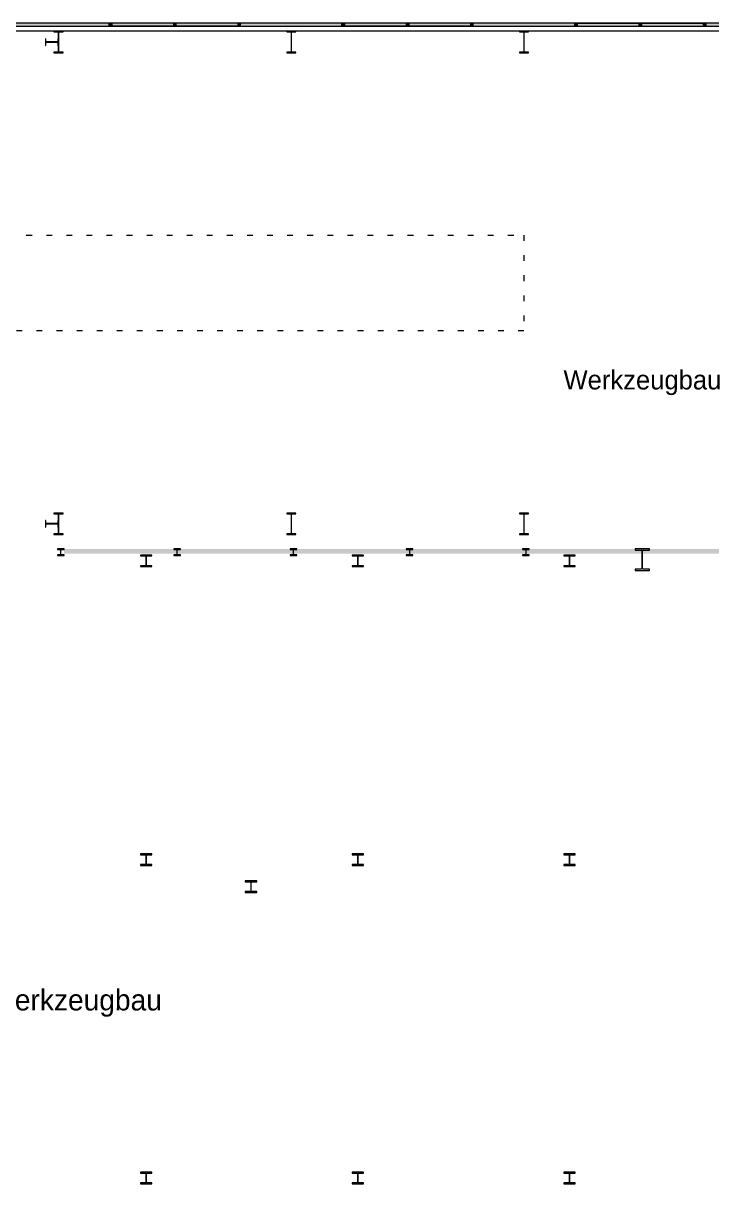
# Model space of a CAD drawing. Header units: inches. Extents: x 47334 to 154394, y 34687 to 85162.
# Drawn here: x 118270 to 132681, y 60887 to 85162 of the extents above; entities that cross this region are included whole.
import ezdxf

# ---------------------------------------------------------------- set-up
doc = ezdxf.new("R2010")
doc.units = ezdxf.units.IN
doc.header["$LTSCALE"] = 300
doc.header["$MEASUREMENT"] = 0
doc.linetypes.add('Punktlinie', pattern=[1.4, 0.4, -1])
doc.linetypes.add('Wipeout_Contour', pattern=[1.01, 0.01, -1])
doc.layers.add('Grundebene', color=7, linetype='Continuous')
doc.styles.add('ARIAL', font='arial.ttf', dxfattribs={"height": 0.2})

# ---------------------------------------------------------------- blocks, each defined once
blk = doc.blocks.new('Color_Area-159A')
at = {"layer": 'Grundebene', "true_color": 0xffffff, "transparency": 33554687}
blk.add_hatch(color=7, dxfattribs=at).paths.add_polyline_path([(122819, 85102), (122819, 85162), (122759, 85162), (122759, 85102)], flags=0)
at = {"layer": 'Grundebene', "color": 18, "linetype": 'Wipeout_Contour', "lineweight": 13, "true_color": 0x000000}
for p, q in [((122819, 85162), (122759, 85162)), ((122759, 85162), (122759, 85102)), ((122759, 85102), (122819, 85102)), ((122819, 85102), (122819, 85162))]:
    blk.add_line(p, q, dxfattribs=at)
blk = doc.blocks.new('Color_Area-15A0')
at = {"layer": 'Grundebene', "true_color": 0xffffff, "transparency": 33554687}
blk.add_hatch(color=7, dxfattribs=at).paths.add_polyline_path([(120069, 85162), (120069, 85102), (120129, 85102), (120129, 85162)], flags=0)
at = {"layer": 'Grundebene', "color": 18, "linetype": 'Wipeout_Contour', "lineweight": 13, "true_color": 0x000000}
for p, q in [((120069, 85162), (120069, 85102)), ((120129, 85162), (120069, 85162)), ((120069, 85102), (120129, 85102)), ((120129, 85102), (120129, 85162))]:
    blk.add_line(p, q, dxfattribs=at)
blk = doc.blocks.new('Color_Area-15A6')
at = {"layer": 'Grundebene', "true_color": 0xffffff, "transparency": 33554687}
blk.add_hatch(color=7, dxfattribs=at).paths.add_polyline_path([(121474, 85102), (122759, 85102), (122759, 85162), (121474, 85162)], flags=0)
at = {"layer": 'Grundebene', "color": 18, "linetype": 'Wipeout_Contour', "lineweight": 13, "true_color": 0x000000}
for p, q in [((122759, 85162), (121474, 85162)), ((121474, 85162), (121474, 85102)), ((121474, 85102), (122759, 85102)), ((122759, 85102), (122759, 85162))]:
    blk.add_line(p, q, dxfattribs=at)
blk = doc.blocks.new('Color_Area-15AC')
at = {"layer": 'Grundebene', "true_color": 0xffffff, "transparency": 33554687}
blk.add_hatch(color=7, dxfattribs=at).paths.add_polyline_path([(121444, 85102), (121474, 85102), (121474, 85162), (121444, 85162)], flags=0)
at = {"layer": 'Grundebene', "color": 18, "linetype": 'Wipeout_Contour', "lineweight": 13, "true_color": 0x000000}
for p, q in [((121474, 85162), (121444, 85162)), ((121444, 85162), (121444, 85102)), ((121444, 85102), (121474, 85102)), ((121474, 85102), (121474, 85162))]:
    blk.add_line(p, q, dxfattribs=at)
blk = doc.blocks.new('Color_Area-15B2')
at = {"layer": 'Grundebene', "true_color": 0xffffff, "transparency": 33554687}
blk.add_hatch(color=7, dxfattribs=at).paths.add_polyline_path([(120129, 85102), (121414, 85102), (121414, 85162), (120129, 85162)], flags=0)
at = {"layer": 'Grundebene', "color": 18, "linetype": 'Wipeout_Contour', "lineweight": 13, "true_color": 0x000000}
for p, q in [((121414, 85162), (120129, 85162)), ((120129, 85162), (120129, 85102)), ((120129, 85102), (121414, 85102)), ((121414, 85102), (121414, 85162))]:
    blk.add_line(p, q, dxfattribs=at)
blk = doc.blocks.new('Color_Area-15B8')
at = {"layer": 'Grundebene', "true_color": 0xffffff, "transparency": 33554687}
blk.add_hatch(color=7, dxfattribs=at).paths.add_polyline_path([(121414, 85102), (121444, 85102), (121444, 85162), (121414, 85162)], flags=0)
at = {"layer": 'Grundebene', "color": 18, "linetype": 'Wipeout_Contour', "lineweight": 13, "true_color": 0x000000}
for p, q in [((121444, 85162), (121414, 85162)), ((121414, 85162), (121414, 85102)), ((121414, 85102), (121444, 85102)), ((121444, 85102), (121444, 85162))]:
    blk.add_line(p, q, dxfattribs=at)
blk = doc.blocks.new('Color_Area-15D4')
at = {"layer": 'Grundebene', "true_color": 0xffffff, "transparency": 33554687}
blk.add_hatch(color=7, dxfattribs=at).paths.add_polyline_path([(127689, 85102), (127689, 85162), (127629, 85162), (127629, 85102)], flags=0)
at = {"layer": 'Grundebene', "color": 18, "linetype": 'Wipeout_Contour', "lineweight": 13, "true_color": 0x000000}
for p, q in [((127689, 85162), (127629, 85162)), ((127629, 85162), (127629, 85102)), ((127629, 85102), (127689, 85102)), ((127689, 85102), (127689, 85162))]:
    blk.add_line(p, q, dxfattribs=at)
blk = doc.blocks.new('Color_Area-15DA')
at = {"layer": 'Grundebene', "true_color": 0xffffff, "transparency": 33554687}
blk.add_hatch(color=7, dxfattribs=at).paths.add_polyline_path([(124939, 85162), (124939, 85102), (124999, 85102), (124999, 85162)], flags=0)
at = {"layer": 'Grundebene', "color": 18, "linetype": 'Wipeout_Contour', "lineweight": 13, "true_color": 0x000000}
for p, q in [((124939, 85162), (124939, 85102)), ((124999, 85162), (124939, 85162)), ((124939, 85102), (124999, 85102)), ((124999, 85102), (124999, 85162))]:
    blk.add_line(p, q, dxfattribs=at)
blk = doc.blocks.new('Color_Area-15E0')
at = {"layer": 'Grundebene', "true_color": 0xffffff, "transparency": 33554687}
blk.add_hatch(color=7, dxfattribs=at).paths.add_polyline_path([(126344, 85102), (127629, 85102), (127629, 85162), (126344, 85162)], flags=0)
at = {"layer": 'Grundebene', "color": 18, "linetype": 'Wipeout_Contour', "lineweight": 13, "true_color": 0x000000}
for p, q in [((127629, 85162), (126344, 85162)), ((126344, 85162), (126344, 85102)), ((126344, 85102), (127629, 85102)), ((127629, 85102), (127629, 85162))]:
    blk.add_line(p, q, dxfattribs=at)
blk = doc.blocks.new('Color_Area-15E6')
at = {"layer": 'Grundebene', "true_color": 0xffffff, "transparency": 33554687}
blk.add_hatch(color=7, dxfattribs=at).paths.add_polyline_path([(126314, 85102), (126344, 85102), (126344, 85162), (126314, 85162)], flags=0)
at = {"layer": 'Grundebene', "color": 18, "linetype": 'Wipeout_Contour', "lineweight": 13, "true_color": 0x000000}
for p, q in [((126344, 85162), (126314, 85162)), ((126314, 85162), (126314, 85102)), ((126314, 85102), (126344, 85102)), ((126344, 85102), (126344, 85162))]:
    blk.add_line(p, q, dxfattribs=at)
blk = doc.blocks.new('Color_Area-15EC')
at = {"layer": 'Grundebene', "true_color": 0xffffff, "transparency": 33554687}
blk.add_hatch(color=7, dxfattribs=at).paths.add_polyline_path([(124999, 85102), (126284, 85102), (126284, 85162), (124999, 85162)], flags=0)
at = {"layer": 'Grundebene', "color": 18, "linetype": 'Wipeout_Contour', "lineweight": 13, "true_color": 0x000000}
for p, q in [((126284, 85162), (124999, 85162)), ((124999, 85162), (124999, 85102)), ((124999, 85102), (126284, 85102)), ((126284, 85102), (126284, 85162))]:
    blk.add_line(p, q, dxfattribs=at)
blk = doc.blocks.new('Color_Area-15F2')
at = {"layer": 'Grundebene', "true_color": 0xffffff, "transparency": 33554687}
blk.add_hatch(color=7, dxfattribs=at).paths.add_polyline_path([(126284, 85102), (126314, 85102), (126314, 85162), (126284, 85162)], flags=0)
at = {"layer": 'Grundebene', "color": 18, "linetype": 'Wipeout_Contour', "lineweight": 13, "true_color": 0x000000}
for p, q in [((126314, 85162), (126284, 85162)), ((126284, 85162), (126284, 85102)), ((126284, 85102), (126314, 85102)), ((126314, 85102), (126314, 85162))]:
    blk.add_line(p, q, dxfattribs=at)
blk = doc.blocks.new('Color_Area-160E')
at = {"layer": 'Grundebene', "true_color": 0xffffff, "transparency": 33554687}
blk.add_hatch(color=7, dxfattribs=at).paths.add_polyline_path([(129809, 85162), (129809, 85102), (129869, 85102), (129869, 85162)], flags=0)
at = {"layer": 'Grundebene', "color": 18, "linetype": 'Wipeout_Contour', "lineweight": 13, "true_color": 0x000000}
for p, q in [((129809, 85162), (129809, 85102)), ((129869, 85162), (129809, 85162)), ((129809, 85102), (129869, 85102)), ((129869, 85102), (129869, 85162))]:
    blk.add_line(p, q, dxfattribs=at)
blk = doc.blocks.new('Color_Area-1614')
at = {"layer": 'Grundebene', "true_color": 0xffffff, "transparency": 33554687}
blk.add_hatch(color=7, dxfattribs=at).paths.add_polyline_path([(132559, 85102), (132559, 85162), (132499, 85162), (132499, 85102)], flags=0)
at = {"layer": 'Grundebene', "color": 18, "linetype": 'Wipeout_Contour', "lineweight": 13, "true_color": 0x000000}
for p, q in [((132559, 85162), (132499, 85162)), ((132499, 85162), (132499, 85102)), ((132499, 85102), (132559, 85102)), ((132559, 85102), (132559, 85162))]:
    blk.add_line(p, q, dxfattribs=at)
blk = doc.blocks.new('Color_Area-161A')
at = {"layer": 'Grundebene', "true_color": 0xffffff, "transparency": 33554687}
blk.add_hatch(color=7, dxfattribs=at).paths.add_polyline_path([(131154, 85162), (129869, 85162), (129869, 85102), (131154, 85102)], flags=0)
at = {"layer": 'Grundebene', "color": 18, "linetype": 'Wipeout_Contour', "lineweight": 13, "true_color": 0x000000}
for p, q in [((131154, 85162), (129869, 85162)), ((129869, 85162), (129869, 85102)), ((129869, 85102), (131154, 85102)), ((131154, 85102), (131154, 85162))]:
    blk.add_line(p, q, dxfattribs=at)
blk = doc.blocks.new('Color_Area-1620')
at = {"layer": 'Grundebene', "true_color": 0xffffff, "transparency": 33554687}
blk.add_hatch(color=7, dxfattribs=at).paths.add_polyline_path([(131184, 85162), (131154, 85162), (131154, 85102), (131184, 85102)], flags=0)
at = {"layer": 'Grundebene', "color": 18, "linetype": 'Wipeout_Contour', "lineweight": 13, "true_color": 0x000000}
for p, q in [((131184, 85162), (131154, 85162)), ((131154, 85162), (131154, 85102)), ((131154, 85102), (131184, 85102)), ((131184, 85102), (131184, 85162))]:
    blk.add_line(p, q, dxfattribs=at)
blk = doc.blocks.new('Color_Area-1626')
at = {"layer": 'Grundebene', "true_color": 0xffffff, "transparency": 33554687}
blk.add_hatch(color=7, dxfattribs=at).paths.add_polyline_path([(132499, 85162), (131214, 85162), (131214, 85102), (132499, 85102)], flags=0)
at = {"layer": 'Grundebene', "color": 18, "linetype": 'Wipeout_Contour', "lineweight": 13, "true_color": 0x000000}
for p, q in [((132499, 85162), (131214, 85162)), ((131214, 85162), (131214, 85102)), ((131214, 85102), (132499, 85102)), ((132499, 85102), (132499, 85162))]:
    blk.add_line(p, q, dxfattribs=at)
blk = doc.blocks.new('Color_Area-162C')
at = {"layer": 'Grundebene', "true_color": 0xffffff, "transparency": 33554687}
blk.add_hatch(color=7, dxfattribs=at).paths.add_polyline_path([(131214, 85162), (131184, 85162), (131184, 85102), (131214, 85102)], flags=0)
at = {"layer": 'Grundebene', "color": 18, "linetype": 'Wipeout_Contour', "lineweight": 13, "true_color": 0x000000}
for p, q in [((131214, 85162), (131184, 85162)), ((131184, 85162), (131184, 85102)), ((131184, 85102), (131214, 85102)), ((131214, 85102), (131214, 85162))]:
    blk.add_line(p, q, dxfattribs=at)

msp = doc.modelspace()

# ---------------------------------------------------------------- hatches: boundary and pattern name
at = {"layer": 'Grundebene', "true_color": 0x000000, "transparency": 33554687}
for points in [[(117949, 85102), (117949, 85162), (120069, 85162), (120069, 85102)], [(122819, 85102), (122819, 85162), (124939, 85162), (124939, 85102)], [(127689, 85102), (127689, 85162), (129809, 85162), (129809, 85102)], [(132559, 85102), (132559, 85162), (134679, 85162), (134679, 85102)]]:
    msp.add_hatch(color=18, dxfattribs=at).paths.add_polyline_path(points, flags=0)
h = msp.add_hatch(color=18, dxfattribs=at)
h.paths.add_polyline_path([(150761, 74067), (153404, 74067), (153404, 74167), (150761, 74167)], flags=0)
h.paths.add_polyline_path([(148187, 74167), (138594, 74167), (138594, 74067), (148187, 74067)], flags=0)
h.paths.add_polyline_path([(136021, 74067), (136021, 74167), (119127, 74167), (119127, 74067)], flags=0)
h.paths.add_polyline_path([(116554, 74167), (116464, 74167), (116464, 74067), (116554, 74067)], flags=0)

# ---------------------------------------------------------------- linework, layer by layer
at = {"layer": 'Grundebene', "color": 18, "linetype": 'Continuous', "lineweight": 13, "true_color": 0x000000}
for p, q in [((153274, 84992), (109094, 84992)), ((120069, 85162), (117949, 85162)), ((117949, 85102), (120069, 85102)), ((118914, 84992), (118914, 84978)), ((119104, 84992), (118914, 84992)), ((118914, 84978), (118996, 84978)), ((119005, 84969), (119005, 84565)), ((119014, 84565), (119014, 84969)), ((119023, 84978), (119104, 84978)), ((119104, 84978), (119104, 84992)), ((120069, 85102), (120069, 85162)), ((122819, 85162), (120069, 85162)), ((120129, 85162), (120069, 85162)), ((120069, 85102), (120069, 85162)), ((122819, 85102), (120069, 85102)), ((120069, 85102), (120129, 85102)), ((120129, 85102), (120129, 85162)), ((121414, 85162), (120129, 85162)), ((120129, 85102), (121414, 85102)), ((121444, 85162), (121414, 85162)), ((121414, 85162), (121414, 85102)), ((121414, 85102), (121444, 85102)), ((121474, 85162), (121444, 85162)), ((121444, 85162), (121444, 85102)), ((121444, 85102), (121444, 85162)), ((121444, 85102), (121474, 85102)), ((122759, 85162), (121474, 85162)), ((121474, 85102), (121474, 85162)), ((121474, 85102), (122759, 85102)), ((122819, 85162), (122759, 85162)), ((122759, 85162), (122759, 85102)), ((122759, 85102), (122819, 85102)), ((122819, 85102), (122819, 85162)), ((124939, 85162), (122819, 85162)), ((122819, 85102), (122819, 85162)), ((122819, 85102), (124939, 85102)), ((123784, 84992), (123784, 84978)), ((123974, 84992), (123784, 84992)), ((123784, 84978), (123866, 84978)), ((123875, 84969), (123875, 84565)), ((123884, 84565), (123884, 84969)), ((123893, 84978), (123974, 84978)), ((123974, 84978), (123974, 84992)), ((124939, 85102), (124939, 85162)), ((127689, 85162), (124939, 85162)), ((124999, 85162), (124939, 85162)), ((124939, 85102), (124939, 85162)), ((127689, 85102), (124939, 85102)), ((124939, 85102), (124999, 85102)), ((124999, 85102), (124999, 85162)), ((126284, 85162), (124999, 85162)), ((124999, 85102), (126284, 85102)), ((126314, 85162), (126284, 85162)), ((126284, 85162), (126284, 85102)), ((126284, 85102), (126314, 85102)), ((126344, 85162), (126314, 85162)), ((126314, 85162), (126314, 85102)), ((126314, 85102), (126314, 85162)), ((126314, 85102), (126344, 85102)), ((127629, 85162), (126344, 85162)), ((126344, 85102), (126344, 85162)), ((126344, 85102), (127629, 85102)), ((127689, 85162), (127629, 85162)), ((127629, 85162), (127629, 85102)), ((127629, 85102), (127689, 85102)), ((127689, 85102), (127689, 85162)), ((129809, 85162), (127689, 85162)), ((127689, 85102), (127689, 85162)), ((127689, 85102), (129809, 85102)), ((128654, 84992), (128654, 84978)), ((128844, 84992), (128654, 84992)), ((128654, 84978), (128736, 84978)), ((128745, 84969), (128745, 84565)), ((128754, 84565), (128754, 84969)), ((128763, 84978), (128844, 84978)), ((128844, 84978), (128844, 84992)), ((129809, 85162), (129809, 85102)), ((129809, 85162), (132559, 85162)), ((129869, 85162), (129809, 85162)), ((129809, 85162), (129809, 85102)), ((129809, 85102), (132559, 85102)), ((129809, 85102), (129869, 85102)), ((129869, 85102), (129869, 85162)), ((131154, 85162), (129869, 85162)), ((129869, 85102), (131154, 85102)), ((131154, 85162), (131154, 85102)), ((131184, 85162), (131154, 85162)), ((131154, 85102), (131184, 85102)), ((131184, 85102), (131184, 85162)), ((131184, 85162), (131184, 85102)), ((131214, 85162), (131184, 85162)), ((131184, 85102), (131214, 85102)), ((132499, 85162), (131214, 85162)), ((131214, 85102), (131214, 85162)), ((131214, 85102), (132499, 85102)), ((132559, 85162), (132499, 85162)), ((132499, 85162), (132499, 85102)), ((132499, 85102), (132559, 85102)), ((132559, 85162), (132559, 85102)), ((134679, 85162), (132559, 85162)), ((132559, 85162), (132559, 85102)), ((132559, 85102), (134679, 85102)), ((118745, 84834), (118735, 84834)), ((118735, 84834), (118735, 84699)), ((118745, 84776), (118745, 84834)), ((118745, 84699), (118745, 84758)), ((118989, 84770), (118751, 84770)), ((118751, 84764), (118989, 84764)), ((119005, 84834), (118995, 84834)), ((118995, 84834), (118995, 84776)), ((118995, 84758), (118995, 84699)), ((119005, 84699), (119005, 84834)), ((118735, 84699), (118745, 84699)), ((118996, 84556), (118914, 84556)), ((118914, 84556), (118914, 84542)), ((118914, 84542), (119104, 84542)), ((118995, 84699), (119005, 84699)), ((119104, 84556), (119023, 84556)), ((119104, 84542), (119104, 84556)), ((123866, 84556), (123784, 84556)), ((123784, 84556), (123784, 84542)), ((123784, 84542), (123974, 84542)), ((123974, 84556), (123893, 84556)), ((123974, 84542), (123974, 84556)), ((128736, 84556), (128654, 84556)), ((128654, 84556), (128654, 84542)), ((128654, 84542), (128844, 84542)), ((128844, 84556), (128763, 84556)), ((128844, 84542), (128844, 84556)), ((118914, 74917), (118914, 74903)), ((119104, 74917), (118914, 74917)), ((118914, 74903), (118996, 74903)), ((119005, 74894), (119005, 74490)), ((119014, 74490), (119014, 74894)), ((119023, 74903), (119104, 74903)), ((119104, 74903), (119104, 74917)), ((123784, 74917), (123784, 74903)), ((123974, 74917), (123784, 74917)), ((123784, 74903), (123866, 74903)), ((123875, 74894), (123875, 74490)), ((123884, 74490), (123884, 74894)), ((123893, 74903), (123974, 74903)), ((123974, 74903), (123974, 74917)), ((128654, 74917), (128654, 74903)), ((128844, 74917), (128654, 74917)), ((128654, 74903), (128736, 74903)), ((128745, 74894), (128745, 74490)), ((128754, 74490), (128754, 74894)), ((128763, 74903), (128844, 74903)), ((128844, 74903), (128844, 74917)), ((118745, 74759), (118735, 74759)), ((118735, 74759), (118735, 74624)), ((118735, 74624), (118745, 74624)), ((118745, 74701), (118745, 74759)), ((118745, 74624), (118745, 74683)), ((118989, 74695), (118751, 74695)), ((118751, 74689), (118989, 74689)), ((119005, 74759), (118995, 74759)), ((118995, 74759), (118995, 74701)), ((118995, 74683), (118995, 74624)), ((118995, 74624), (119005, 74624)), ((119005, 74624), (119005, 74759)), ((118996, 74481), (118914, 74481)), ((118914, 74481), (118914, 74467)), ((118914, 74467), (119104, 74467)), ((119104, 74481), (119023, 74481)), ((119104, 74467), (119104, 74481)), ((123866, 74481), (123784, 74481)), ((123784, 74481), (123784, 74467)), ((123784, 74467), (123974, 74467)), ((123974, 74481), (123893, 74481)), ((123974, 74467), (123974, 74481)), ((128736, 74481), (128654, 74481)), ((128654, 74481), (128654, 74467)), ((128654, 74467), (128844, 74467)), ((128844, 74481), (128763, 74481)), ((128844, 74467), (128844, 74481)), ((118987, 74167), (118987, 74155)), ((119127, 74167), (118987, 74167)), ((118987, 74155), (119047, 74155)), ((119054, 74148), (119054, 74046)), ((119061, 74046), (119061, 74148)), ((119068, 74155), (119127, 74155)), ((119127, 74155), (119127, 74167)), ((121421, 74167), (121421, 74155)), ((121561, 74167), (121421, 74167)), ((121421, 74155), (121480, 74155)), ((121487, 74148), (121487, 74046)), ((121494, 74046), (121494, 74148)), ((121501, 74155), (121561, 74155)), ((121561, 74155), (121561, 74167)), ((123854, 74167), (123854, 74155)), ((123994, 74167), (123854, 74167)), ((123854, 74155), (123914, 74155)), ((123921, 74148), (123921, 74046)), ((123928, 74046), (123928, 74148)), ((123935, 74155), (123994, 74155)), ((123994, 74155), (123994, 74167)), ((126287, 74167), (126287, 74155)), ((126427, 74167), (126287, 74167)), ((126287, 74155), (126347, 74155)), ((126354, 74148), (126354, 74046)), ((126361, 74046), (126361, 74148)), ((126368, 74155), (126427, 74155)), ((126427, 74155), (126427, 74167)), ((128721, 74167), (128721, 74155)), ((128861, 74167), (128721, 74167)), ((128721, 74155), (128780, 74155)), ((128787, 74148), (128787, 74046)), ((128794, 74046), (128794, 74148)), ((128801, 74155), (128861, 74155)), ((128861, 74155), (128861, 74167)), ((131074, 74167), (131074, 74141)), ((131374, 74167), (131074, 74167)), ((131074, 74141), (131203, 74141)), ((131217, 74127), (131217, 73757)), ((131231, 73757), (131231, 74127)), ((131245, 74141), (131374, 74141)), ((131374, 74141), (131374, 74167)), ((119047, 74039), (118987, 74039)), ((118987, 74039), (118987, 74027)), ((118987, 74027), (119127, 74027)), ((119127, 74039), (119068, 74039)), ((119127, 74027), (119127, 74039)), ((120724, 74037), (120724, 74020)), ((120964, 74037), (120724, 74037)), ((120724, 74020), (120829, 74020)), ((120829, 73814), (120724, 73814)), ((120724, 73814), (120724, 73797)), ((120724, 73797), (120964, 73797)), ((120839, 74010), (120839, 73824)), ((120849, 73824), (120849, 74010)), ((120859, 74020), (120964, 74020)), ((120964, 73814), (120859, 73814)), ((120964, 74020), (120964, 74037)), ((120964, 73797), (120964, 73814)), ((121480, 74039), (121421, 74039)), ((121421, 74039), (121421, 74027)), ((121421, 74027), (121561, 74027)), ((121561, 74039), (121501, 74039)), ((121561, 74027), (121561, 74039)), ((123914, 74039), (123854, 74039)), ((123854, 74039), (123854, 74027)), ((123854, 74027), (123994, 74027)), ((123994, 74039), (123935, 74039)), ((123994, 74027), (123994, 74039)), ((125154, 74037), (125154, 74020)), ((125394, 74037), (125154, 74037)), ((125154, 74020), (125259, 74020)), ((125259, 73814), (125154, 73814)), ((125154, 73814), (125154, 73797)), ((125154, 73797), (125394, 73797)), ((125269, 74010), (125269, 73824)), ((125279, 73824), (125279, 74010)), ((125289, 74020), (125394, 74020)), ((125394, 73814), (125289, 73814)), ((125394, 74020), (125394, 74037)), ((125394, 73797), (125394, 73814)), ((126347, 74039), (126287, 74039)), ((126287, 74039), (126287, 74027)), ((126287, 74027), (126427, 74027)), ((126427, 74039), (126368, 74039)), ((126427, 74027), (126427, 74039)), ((128780, 74039), (128721, 74039)), ((128721, 74039), (128721, 74027)), ((128721, 74027), (128861, 74027)), ((128861, 74039), (128801, 74039)), ((128861, 74027), (128861, 74039)), ((129584, 74037), (129584, 74020)), ((129824, 74037), (129584, 74037)), ((129584, 74020), (129689, 74020)), ((129689, 73814), (129584, 73814)), ((129584, 73814), (129584, 73797)), ((129584, 73797), (129824, 73797)), ((129699, 74010), (129699, 73824)), ((129709, 73824), (129709, 74010)), ((129719, 74020), (129824, 74020)), ((129824, 73814), (129719, 73814)), ((129824, 74020), (129824, 74037)), ((129824, 73797), (129824, 73814)), ((131203, 73743), (131074, 73743)), ((131074, 73743), (131074, 73717)), ((131074, 73717), (131374, 73717)), ((131374, 73743), (131245, 73743)), ((131374, 73717), (131374, 73743)), ((120724, 67787), (120724, 67770)), ((120964, 67787), (120724, 67787)), ((120724, 67770), (120829, 67770)), ((120839, 67760), (120839, 67574)), ((120849, 67574), (120849, 67760)), ((120859, 67770), (120964, 67770)), ((120964, 67770), (120964, 67787)), ((125154, 67787), (125154, 67770)), ((125394, 67787), (125154, 67787)), ((125154, 67770), (125259, 67770)), ((125269, 67760), (125269, 67574)), ((125279, 67574), (125279, 67760)), ((125289, 67770), (125394, 67770)), ((125394, 67770), (125394, 67787)), ((129584, 67787), (129584, 67770)), ((129824, 67787), (129584, 67787)), ((129584, 67770), (129689, 67770)), ((129699, 67760), (129699, 67574)), ((129709, 67574), (129709, 67760)), ((129719, 67770), (129824, 67770)), ((129824, 67770), (129824, 67787)), ((120829, 67564), (120724, 67564)), ((120724, 67564), (120724, 67547)), ((120724, 67547), (120964, 67547)), ((120964, 67564), (120859, 67564)), ((120964, 67547), (120964, 67564)), ((125259, 67564), (125154, 67564)), ((125154, 67564), (125154, 67547)), ((125154, 67547), (125394, 67547)), ((125394, 67564), (125289, 67564)), ((125394, 67547), (125394, 67564)), ((129689, 67564), (129584, 67564)), ((129584, 67564), (129584, 67547)), ((129584, 67547), (129824, 67547)), ((129824, 67564), (129719, 67564)), ((129824, 67547), (129824, 67564)), ((122916, 67222), (122916, 67205)), ((123156, 67222), (122916, 67222)), ((122916, 67205), (123021, 67205)), ((123031, 67195), (123031, 67009)), ((123041, 67009), (123041, 67195)), ((123051, 67205), (123156, 67205)), ((123156, 67205), (123156, 67222)), ((123021, 66999), (122916, 66999)), ((122916, 66999), (122916, 66982)), ((122916, 66982), (123156, 66982)), ((123156, 66999), (123051, 66999)), ((123156, 66982), (123156, 66999)), ((120724, 61127), (120724, 61110)), ((120964, 61127), (120724, 61127)), ((120724, 61110), (120829, 61110)), ((120839, 61100), (120839, 60914)), ((120849, 60914), (120849, 61100)), ((120859, 61110), (120964, 61110)), ((120964, 61110), (120964, 61127)), ((125154, 61127), (125154, 61110)), ((125394, 61127), (125154, 61127)), ((125154, 61110), (125259, 61110)), ((125269, 61100), (125269, 60914)), ((125279, 60914), (125279, 61100)), ((125289, 61110), (125394, 61110)), ((125394, 61110), (125394, 61127)), ((129584, 61127), (129584, 61110)), ((129824, 61127), (129584, 61127)), ((129584, 61110), (129689, 61110)), ((129699, 61100), (129699, 60914)), ((129709, 60914), (129709, 61100)), ((129719, 61110), (129824, 61110)), ((129824, 61110), (129824, 61127)), ((120829, 60904), (120724, 60904)), ((120724, 60904), (120724, 60887)), ((120724, 60887), (120964, 60887)), ((120964, 60904), (120859, 60904)), ((120964, 60887), (120964, 60904)), ((125259, 60904), (125154, 60904)), ((125154, 60904), (125154, 60887)), ((125154, 60887), (125394, 60887)), ((125394, 60904), (125289, 60904)), ((125394, 60887), (125394, 60904)), ((129689, 60904), (129584, 60904)), ((129584, 60904), (129584, 60887)), ((129584, 60887), (129824, 60887)), ((129824, 60904), (129719, 60904)), ((129824, 60887), (129824, 60904))]:
    msp.add_line(p, q, dxfattribs=at)
at = {"layer": 'Grundebene', "color": 18, "linetype": 'Punktlinie', "lineweight": 13, "true_color": 0x000000}
for p, q in [((114135, 80729), (128749, 80729)), ((128749, 80729), (128749, 78729)), ((128749, 78729), (114135, 78729))]:
    msp.add_line(p, q, dxfattribs=at)
at = {"layer": 'Grundebene', "color": 18, "linetype": 'Wipeout_Contour', "lineweight": 13, "true_color": 0x000000}
for points in [[(120069, 85102), (120129, 85102), (120129, 85162), (120069, 85162), (120069, 85102)], [(121414, 85102), (121414, 85162), (120129, 85162), (120129, 85102), (121414, 85102)], [(121444, 85102), (121444, 85162), (121414, 85162), (121414, 85102), (121444, 85102)], [(121474, 85102), (121474, 85162), (121444, 85162), (121444, 85102), (121474, 85102)], [(122759, 85102), (122759, 85162), (121474, 85162), (121474, 85102), (122759, 85102)], [(122819, 85162), (122759, 85162), (122759, 85102), (122819, 85102), (122819, 85162)], [(124939, 85102), (124999, 85102), (124999, 85162), (124939, 85162), (124939, 85102)], [(126284, 85102), (126284, 85162), (124999, 85162), (124999, 85102), (126284, 85102)], [(126314, 85102), (126314, 85162), (126284, 85162), (126284, 85102), (126314, 85102)], [(126344, 85102), (126344, 85162), (126314, 85162), (126314, 85102), (126344, 85102)], [(127629, 85102), (127629, 85162), (126344, 85162), (126344, 85102), (127629, 85102)], [(127689, 85162), (127629, 85162), (127629, 85102), (127689, 85102), (127689, 85162)], [(129809, 85102), (129869, 85102), (129869, 85162), (129809, 85162), (129809, 85102)], [(129869, 85162), (129869, 85102), (131154, 85102), (131154, 85162), (129869, 85162)], [(131154, 85162), (131154, 85102), (131184, 85102), (131184, 85162), (131154, 85162)], [(131184, 85162), (131184, 85102), (131214, 85102), (131214, 85162), (131184, 85162)], [(131214, 85162), (131214, 85102), (132499, 85102), (132499, 85162), (131214, 85162)], [(132559, 85162), (132499, 85162), (132499, 85102), (132559, 85102), (132559, 85162)]]:
    msp.add_lwpolyline(points, dxfattribs=at)
at = {"layer": 'Grundebene', "color": 18, "linetype": 'Continuous', "lineweight": 13, "true_color": 0x000000}
for centre, radius, start, end in [((118996, 84969), 9, 0, 90), ((119023, 84969), 9, 90, 180), ((123866, 84969), 9, 0, 90), ((123893, 84969), 9, 90, 180), ((128736, 84969), 9, 0, 90), ((128763, 84969), 9, 90, 180), ((118751, 84776), 6, 180, 270), ((118751, 84758), 6, 90, 180), ((118989, 84776), 6, 270, 0), ((118989, 84758), 6, 360, 90), ((118996, 84565), 9, 270, 0), ((119023, 84565), 9, 180, 270), ((123866, 84565), 9, 270, 0), ((123893, 84565), 9, 180, 270), ((128736, 84565), 9, 270, 0), ((128763, 84565), 9, 180, 270), ((118996, 74894), 9, 0, 90), ((119023, 74894), 9, 90, 180), ((123866, 74894), 9, 0, 90), ((123893, 74894), 9, 90, 180), ((128736, 74894), 9, 0, 90), ((128763, 74894), 9, 90, 180), ((118751, 74701), 6, 180, 270), ((118751, 74683), 6, 90, 180), ((118989, 74701), 6, 270, 0), ((118989, 74683), 6, 360, 90), ((118996, 74490), 9, 270, 0), ((119023, 74490), 9, 180, 270), ((123866, 74490), 9, 270, 0), ((123893, 74490), 9, 180, 270), ((128736, 74490), 9, 270, 0), ((128763, 74490), 9, 180, 270), ((119047, 74148), 7, 360, 90), ((119047, 74046), 7, 270, 0), ((119068, 74148), 7, 90, 180), ((119068, 74046), 7, 180, 270), ((121480, 74148), 7, 360, 90), ((121480, 74046), 7, 270, 0), ((121501, 74148), 7, 90, 180), ((121501, 74046), 7, 180, 270), ((123914, 74148), 7, 360, 90), ((123914, 74046), 7, 270, 0), ((123935, 74148), 7, 90, 180), ((123935, 74046), 7, 180, 270), ((126347, 74148), 7, 360, 90), ((126347, 74046), 7, 270, 0), ((126368, 74148), 7, 90, 180), ((126368, 74046), 7, 180, 270), ((128780, 74148), 7, 360, 90), ((128780, 74046), 7, 270, 0), ((128801, 74148), 7, 90, 180), ((128801, 74046), 7, 180, 270), ((131203, 74127), 14, 0, 90), ((131245, 74127), 14, 90, 180), ((120829, 74010), 10, 360, 90), ((120829, 73824), 10, 270, 360), ((120859, 74010), 10, 90, 180), ((120859, 73824), 10, 180, 270), ((125259, 74010), 10, 360, 90), ((125259, 73824), 10, 270, 360), ((125289, 74010), 10, 90, 180), ((125289, 73824), 10, 180, 270), ((129689, 74010), 10, 360, 90), ((129689, 73824), 10, 270, 360), ((129719, 74010), 10, 90, 180), ((129719, 73824), 10, 180, 270), ((131203, 73757), 14, 270, 0), ((131245, 73757), 14, 180, 270), ((120829, 67760), 10, 360, 90), ((120859, 67760), 10, 90, 180), ((125259, 67760), 10, 360, 90), ((125289, 67760), 10, 90, 180), ((129689, 67760), 10, 360, 90), ((129719, 67760), 10, 90, 180), ((120829, 67574), 10, 270, 360), ((120859, 67574), 10, 180, 270), ((125259, 67574), 10, 270, 360), ((125289, 67574), 10, 180, 270), ((129689, 67574), 10, 270, 360), ((129719, 67574), 10, 180, 270), ((123021, 67195), 10, 0, 90), ((123021, 67009), 10, 270, 360), ((123051, 67195), 10, 90, 180), ((123051, 67009), 10, 180, 270), ((120829, 61100), 10, 360, 90), ((120859, 61100), 10, 90, 180), ((125259, 61100), 10, 360, 90), ((125289, 61100), 10, 90, 180), ((129689, 61100), 10, 360, 90), ((129719, 61100), 10, 90, 180), ((120829, 60914), 10, 270, 360), ((120859, 60914), 10, 180, 270), ((125259, 60914), 10, 270, 360), ((125289, 60914), 10, 180, 270), ((129689, 60914), 10, 270, 360), ((129719, 60914), 10, 180, 270)]:
    msp.add_arc(centre, radius, start, end, dxfattribs=at)

# ---------------------------------------------------------------- block references
at = {"layer": 'Grundebene'}
for name in ['Color_Area-15A0', 'Color_Area-15B2', 'Color_Area-15B8', 'Color_Area-15AC', 'Color_Area-15A6', 'Color_Area-159A', 'Color_Area-15DA', 'Color_Area-15EC', 'Color_Area-15F2', 'Color_Area-15E6', 'Color_Area-15E0', 'Color_Area-15D4', 'Color_Area-160E', 'Color_Area-161A', 'Color_Area-1620', 'Color_Area-162C', 'Color_Area-1626', 'Color_Area-1614']:
    msp.add_blockref(name, (0, 0), dxfattribs=at)

# ---------------------------------------------------------------- texts
at = {"layer": 'Grundebene', "color": 18, "lineweight": 18, "true_color": 0x000000, "style": 'ARIAL'}
for height, width, p in [(400, 0.958259, (129577, 77502)), (440, 0.958238, (117539, 64512))]:
    msp.add_text('Werkzeugbau', height=height, dxfattribs=dict(at, width=width)).set_placement(p)

doc.saveas('drawing.dxf')
